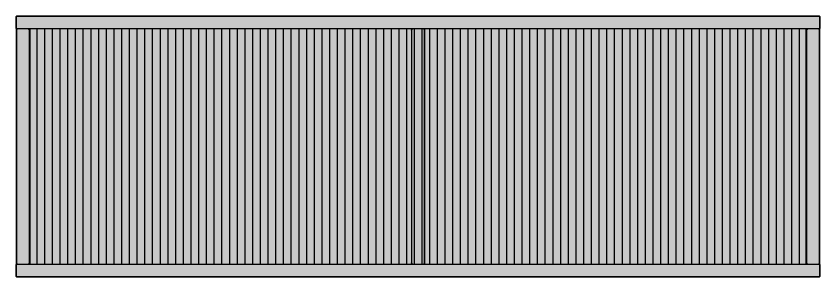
# Model space of a CAD drawing. Header units: millimetres. Extents: x 0 to 1963, y -393 to 638.
# Drawn here: x 105 to 1305, y 202 to 592 of the extents above; entities that cross this region are included whole.
import ezdxf

# ---------------------------------------------------------------- set-up
doc = ezdxf.new("R2010")
doc.units = ezdxf.units.MM
doc.layers.add('Blocks', color=7, linetype='Continuous')
doc.layers.add('Blocks$Fill', color=7, linetype='Continuous', true_color=0xffffff)
doc.layers.add('Blocks$Inner', color=7, linetype='Continuous', lineweight=25, true_color=0x007f00)
doc.layers.add('Blocks$Outline', color=7, linetype='Continuous', lineweight=35, true_color=0xff3f3f)

# ---------------------------------------------------------------- blocks, each defined once
blk = doc.blocks.new('Colour Wall Cabinet M w. glass door Fronnt')
at = {"layer": 'Blocks$Fill'}
blk.add_hatch(color=256, dxfattribs=at).paths.add_polyline_path([(75.4, 262.9), (74.9, 262.9), (74.8, 262.9), (74.8, 262.9), (74.7, 262.9), (74.7, 262.9), (74.6, 263), (74.6, 263), (74.5, 263), (74.5, 263), (74.4, 263), (74.4, 263), (74.3, 263), (74.3, 263.1), (74.2, 263.1), (74.2, 263.1), (74.1, 263.1), (74.1, 263.2), (74.1, 263.2), (74, 263.2), (74, 263.3), (73.9, 263.3), (73.9, 263.3), (73.9, 263.4), (73.8, 263.4), (73.8, 263.4), (73.8, 263.5), (73.7, 263.5), (73.7, 263.6), (73.7, 263.6), (73.6, 263.6), (73.6, 263.7), (73.6, 263.7), (73.6, 263.8), (73.6, 263.8), (73.5, 263.9), (73.5, 263.9), (73.5, 264), (73.5, 264), (73.5, 264.1), (73.5, 264.1), (73.4, 264.2), (73.4, 264.2), (73.4, 264.3), (73.4, 264.3), (73.4, 264.4), (73.4, 264.4), (73.4, 280.5), (73.4, 280.5), (73.4, 280.6), (73.4, 280.6), (73.4, 280.7), (73.5, 280.7), (73.5, 280.8), (73.5, 280.8), (73.5, 280.9), (73.5, 280.9), (73.5, 281), (73.6, 281), (73.6, 281.1), (73.6, 281.1), (73.6, 281.2), (73.6, 281.2), (73.7, 281.2), (73.7, 281.3), (73.7, 281.3), (73.8, 281.4), (73.8, 281.4), (73.8, 281.4), (73.9, 281.5), (73.9, 281.5), (73.9, 281.5), (74, 281.6), (74, 281.6), (74.1, 281.6), (74.1, 281.7), (74.1, 281.7), (74.2, 281.7), (74.2, 281.8), (74.3, 281.8), (74.3, 281.8), (74.4, 281.8), (74.4, 281.8), (74.5, 281.8), (74.5, 281.9), (74.6, 281.9), (74.6, 281.9), (74.7, 281.9), (74.7, 281.9), (74.8, 281.9), (74.8, 281.9), (74.9, 281.9), (74.9, 281.9), (1272, 281.9), (1272, 281.9), (1272.1, 281.9), (1272.1, 281.9), (1272.2, 281.9), (1272.2, 281.9), (1272.3, 281.9), (1272.3, 281.9), (1272.4, 281.8), (1272.4, 281.8), (1272.5, 281.8), (1272.5, 281.8), (1272.6, 281.8), (1272.6, 281.8), (1272.7, 281.7), (1272.7, 281.7), (1272.8, 281.7), (1272.8, 281.6), (1272.8, 281.6), (1272.9, 281.6), (1272.9, 281.5), (1273, 281.5), (1273, 281.5), (1273, 281.4), (1273.1, 281.4), (1273.1, 281.4), (1273.1, 281.3), (1273.2, 281.3), (1273.2, 281.2), (1273.2, 281.2), (1273.2, 281.2), (1273.3, 281.1), (1273.3, 281.1), (1273.3, 281), (1273.3, 281), (1273.3, 280.9), (1273.4, 280.9), (1273.4, 280.8), (1273.4, 280.8), (1273.4, 280.7), (1273.4, 280.7), (1273.4, 280.6), (1273.4, 280.6), (1273.4, 280.5), (1273.4, 280.5), (1273.4, 280.4), (1273.4, 264.4), (1273.4, 264.3), (1273.4, 264.3), (1273.4, 264.2), (1273.4, 264.2), (1273.4, 264.1), (1273.4, 264.1), (1273.4, 264), (1273.4, 264), (1273.3, 263.9), (1273.3, 263.9), (1273.3, 263.8), (1273.3, 263.8), (1273.3, 263.7), (1273.2, 263.7), (1273.2, 263.6), (1273.2, 263.6), (1273.2, 263.6), (1273.1, 263.5), (1273.1, 263.5), (1273.1, 263.4), (1273, 263.4), (1273, 263.4), (1273, 263.3), (1272.9, 263.3), (1272.9, 263.3), (1272.8, 263.2), (1272.8, 263.2), (1272.8, 263.2), (1272.7, 263.1), (1272.7, 263.1), (1272.6, 263.1), (1272.6, 263.1), (1272.5, 263), (1272.5, 263), (1272.4, 263), (1272.4, 263), (1272.3, 263), (1272.3, 263), (1272.2, 263), (1272.2, 262.9), (1272.1, 262.9), (1272.1, 262.9), (1272, 262.9), (1272, 262.9), (1271.5, 262.9), (1271.6, 262.9), (1271.6, 262.9), (1271.7, 262.9), (1271.7, 262.9), (1271.8, 262.9), (1271.8, 262.9), (1271.9, 262.8), (1271.9, 262.8), (1272, 262.8), (1272, 262.8), (1272.1, 262.8), (1272.1, 262.8), (1272.2, 262.7), (1272.2, 262.7), (1272.3, 262.7), (1272.3, 262.6), (1272.3, 262.6), (1272.4, 262.6), (1272.4, 262.5), (1272.5, 262.5), (1272.5, 262.5), (1272.5, 262.4), (1272.6, 262.4), (1272.6, 262.4), (1272.6, 262.3), (1272.7, 262.3), (1272.7, 262.2), (1272.7, 262.2), (1272.7, 262.2), (1272.8, 262.1), (1272.8, 262.1), (1272.8, 262), (1272.8, 262), (1272.8, 261.9), (1272.9, 261.9), (1272.9, 261.8), (1272.9, 261.8), (1272.9, 261.7), (1272.9, 261.7), (1272.9, 261.6), (1272.9, 261.6), (1272.9, 261.5), (1272.9, 261.5), (1272.9, 261.4), (1272.9, -87.6), (1272.9, -87.7), (1272.9, -87.7), (1272.9, -87.8), (1272.9, -87.8), (1272.9, -87.9), (1272.9, -87.9), (1272.9, -88), (1272.9, -88), (1272.8, -88.1), (1272.8, -88.1), (1272.8, -88.2), (1272.8, -88.2), (1272.8, -88.3), (1272.7, -88.3), (1272.7, -88.4), (1272.7, -88.4), (1272.7, -88.4), (1272.6, -88.5), (1272.6, -88.5), (1272.6, -88.6), (1272.5, -88.6), (1272.5, -88.6), (1272.5, -88.7), (1272.4, -88.7), (1272.4, -88.7), (1272.3, -88.8), (1272.3, -88.8), (1272.3, -88.8), (1272.2, -88.9), (1272.2, -88.9), (1272.1, -88.9), (1272.1, -88.9), (1272, -89), (1272, -89), (1271.9, -89), (1271.9, -89), (1271.8, -89), (1271.8, -89), (1271.7, -89), (1271.7, -89.1), (1271.6, -89.1), (1271.6, -89.1), (1271.5, -89.1), (1271.5, -89.1), (1272, -89.1), (1272, -89.1), (1272.1, -89.1), (1272.1, -89.1), (1272.2, -89.1), (1272.2, -89.1), (1272.3, -89.1), (1272.3, -89.1), (1272.4, -89.2), (1272.4, -89.2), (1272.5, -89.2), (1272.5, -89.2), (1272.6, -89.2), (1272.6, -89.2), (1272.7, -89.3), (1272.7, -89.3), (1272.8, -89.3), (1272.8, -89.4), (1272.8, -89.4), (1272.9, -89.4), (1272.9, -89.5), (1273, -89.5), (1273, -89.5), (1273, -89.6), (1273.1, -89.6), (1273.1, -89.6), (1273.1, -89.7), (1273.2, -89.7), (1273.2, -89.8), (1273.2, -89.8), (1273.2, -89.8), (1273.3, -89.9), (1273.3, -89.9), (1273.3, -90), (1273.3, -90), (1273.3, -90.1), (1273.4, -90.1), (1273.4, -90.2), (1273.4, -90.2), (1273.4, -90.3), (1273.4, -90.3), (1273.4, -90.4), (1273.4, -90.4), (1273.4, -90.5), (1273.4, -90.5), (1273.4, -90.6), (1273.4, -106.6), (1273.4, -106.7), (1273.4, -106.7), (1273.4, -106.8), (1273.4, -106.8), (1273.4, -106.9), (1273.4, -106.9), (1273.4, -107), (1273.4, -107), (1273.3, -107.1), (1273.3, -107.1), (1273.3, -107.2), (1273.3, -107.2), (1273.3, -107.3), (1273.2, -107.3), (1273.2, -107.4), (1273.2, -107.4), (1273.2, -107.4), (1273.1, -107.5), (1273.1, -107.5), (1273.1, -107.6), (1273, -107.6), (1273, -107.6), (1273, -107.7), (1272.9, -107.7), (1272.9, -107.7), (1272.8, -107.8), (1272.8, -107.8), (1272.8, -107.8), (1272.7, -107.9), (1272.7, -107.9), (1272.6, -107.9), (1272.6, -107.9), (1272.5, -108), (1272.5, -108), (1272.4, -108), (1272.4, -108), (1272.3, -108), (1272.3, -108), (1272.2, -108), (1272.2, -108.1), (1272.1, -108.1), (1272.1, -108.1), (1272, -108.1), (1272, -108.1), (1271.9, -108.1), (74.9, -108.1), (74.8, -108.1), (74.8, -108.1), (74.7, -108.1), (74.7, -108.1), (74.6, -108), (74.6, -108), (74.5, -108), (74.5, -108), (74.4, -108), (74.4, -108), (74.3, -108), (74.3, -107.9), (74.2, -107.9), (74.2, -107.9), (74.1, -107.9), (74.1, -107.8), (74.1, -107.8), (74, -107.8), (74, -107.7), (73.9, -107.7), (73.9, -107.7), (73.9, -107.6), (73.8, -107.6), (73.8, -107.6), (73.8, -107.5), (73.7, -107.5), (73.7, -107.4), (73.7, -107.4), (73.6, -107.4), (73.6, -107.3), (73.6, -107.3), (73.6, -107.2), (73.6, -107.2), (73.5, -107.1), (73.5, -107.1), (73.5, -107), (73.5, -107), (73.5, -106.9), (73.5, -106.9), (73.4, -106.8), (73.4, -106.8), (73.4, -106.7), (73.4, -106.7), (73.4, -106.6), (73.4, -90.5), (73.4, -90.5), (73.4, -90.4), (73.4, -90.4), (73.4, -90.3), (73.5, -90.3), (73.5, -90.2), (73.5, -90.2), (73.5, -90.1), (73.5, -90.1), (73.5, -90), (73.6, -90), (73.6, -89.9), (73.6, -89.9), (73.6, -89.8), (73.6, -89.8), (73.7, -89.8), (73.7, -89.7), (73.7, -89.7), (73.8, -89.6), (73.8, -89.6), (73.8, -89.6), (73.9, -89.5), (73.9, -89.5), (73.9, -89.5), (74, -89.4), (74, -89.4), (74.1, -89.4), (74.1, -89.3), (74.1, -89.3), (74.2, -89.3), (74.2, -89.2), (74.3, -89.2), (74.3, -89.2), (74.4, -89.2), (74.4, -89.2), (74.5, -89.2), (74.5, -89.1), (74.6, -89.1), (74.6, -89.1), (74.7, -89.1), (74.7, -89.1), (74.8, -89.1), (74.8, -89.1), (74.9, -89.1), (74.9, -89.1), (75.4, -89.1), (75.3, -89.1), (75.2, -89.1), (75.2, -89.1), (75.1, -89), (75.1, -89), (75, -89), (75, -89), (74.9, -89), (74.9, -89), (74.8, -89), (74.8, -88.9), (74.7, -88.9), (74.7, -88.9), (74.6, -88.9), (74.6, -88.8), (74.6, -88.8), (74.5, -88.8), (74.5, -88.7), (74.4, -88.7), (74.4, -88.7), (74.4, -88.6), (74.3, -88.6), (74.3, -88.6), (74.3, -88.5), (74.2, -88.5), (74.2, -88.4), (74.2, -88.4), (74.1, -88.4), (74.1, -88.3), (74.1, -88.3), (74.1, -88.2), (74.1, -88.2), (74, -88.1), (74, -88.1), (74, -88), (74, -88), (74, -87.9), (74, -87.9), (73.9, -87.8), (73.9, -87.8), (73.9, -87.7), (73.9, -87.7), (73.9, -87.6), (73.9, -87.6), (73.9, 261.5), (73.9, 261.5), (73.9, 261.6), (73.9, 261.6), (73.9, 261.7), (74, 261.7), (74, 261.8), (74, 261.8), (74, 261.9), (74, 261.9), (74, 262), (74.1, 262), (74.1, 262.1), (74.1, 262.1), (74.1, 262.2), (74.1, 262.2), (74.2, 262.2), (74.2, 262.3), (74.2, 262.3), (74.3, 262.4), (74.3, 262.4), (74.3, 262.4), (74.4, 262.5), (74.4, 262.5), (74.4, 262.5), (74.5, 262.6), (74.5, 262.6), (74.6, 262.6), (74.6, 262.7), (74.6, 262.7), (74.7, 262.7), (74.7, 262.8), (74.8, 262.8), (74.8, 262.8), (74.9, 262.8), (74.9, 262.8), (75, 262.8), (75, 262.9), (75.1, 262.9), (75.1, 262.9), (75.2, 262.9), (75.2, 262.9), (75.3, 262.9), (75.3, 262.9)], flags=0)
at = {"layer": 'Blocks$Inner'}
for p, q in [((104.3, 262.9), (104.3, -89.1)), ((115.8, 262.9), (115.8, -89.1)), ((127.3, 262.9), (127.3, -89.1)), ((138.8, 262.9), (138.8, -89.1)), ((150.3, 262.9), (150.3, -89.1)), ((161.8, 262.9), (161.8, -89.1)), ((173.3, 262.9), (173.3, -89.1)), ((184.8, 262.9), (184.8, -89.1)), ((196.3, 262.9), (196.3, -89.1)), ((207.8, 262.9), (207.8, -89.1)), ((219.3, 262.9), (219.3, -89.1)), ((230.8, 262.9), (230.8, -89.1)), ((242.3, 262.9), (242.3, -89.1)), ((253.8, 262.9), (253.8, -89.1)), ((265.3, 262.9), (265.3, -89.1)), ((276.8, 262.9), (276.8, -89.1)), ((288.3, 262.9), (288.3, -89.1)), ((299.8, 262.9), (299.8, -89.1)), ((311.3, 262.9), (311.3, -89.1)), ((322.8, 262.9), (322.8, -89.1)), ((334.3, 262.9), (334.3, -89.1)), ((345.8, 262.9), (345.8, -89.1)), ((357.3, 262.9), (357.3, -89.1)), ((368.8, 262.9), (368.8, -89.1)), ((380.3, 262.9), (380.3, -89.1)), ((391.8, 262.9), (391.8, -89.1)), ((403.3, 262.9), (403.3, -89.1)), ((414.8, 262.9), (414.8, -89.1)), ((426.3, 262.9), (426.3, -89.1)), ((437.8, 262.9), (437.8, -89.1)), ((449.3, 262.9), (449.3, -89.1)), ((460.8, 262.9), (460.8, -89.1)), ((472.3, 262.9), (472.3, -89.1)), ((483.8, 262.9), (483.8, -89.1)), ((495.3, 262.9), (495.3, -89.1)), ((506.8, 262.9), (506.8, -89.1)), ((518.3, 262.9), (518.3, -89.1)), ((529.8, 262.9), (529.8, -89.1)), ((541.3, 262.9), (541.3, -89.1)), ((552.8, 262.9), (552.8, -89.1)), ((564.3, 262.9), (564.3, -89.1)), ((575.8, 262.9), (575.8, -89.1)), ((587.3, 262.9), (587.3, -89.1)), ((598.8, 262.9), (598.8, -89.1)), ((610.3, 262.9), (610.3, -89.1)), ((621.8, 262.9), (621.8, -89.1)), ((633.3, 262.9), (633.3, -89.1)), ((644.8, 262.9), (644.8, -89.1)), ((656.3, 262.9), (656.3, -89.1)), ((667.5, 262.9), (667.5, -89.1)), ((667.8, 262.9), (667.8, -89.1)), ((679, 262.9), (679, -89.1)), ((679.3, 262.9), (679.3, -89.1)), ((690.5, 262.9), (690.5, -89.1)), ((702, 262.9), (702, -89.1)), ((713.5, 262.9), (713.5, -89.1)), ((725, 262.9), (725, -89.1)), ((736.5, 262.9), (736.5, -89.1)), ((748, 262.9), (748, -89.1)), ((759.5, 262.9), (759.5, -89.1)), ((771, 262.9), (771, -89.1)), ((782.5, 262.9), (782.5, -89.1)), ((794, 262.9), (794, -89.1)), ((805.5, 262.9), (805.5, -89.1)), ((817, 262.9), (817, -89.1)), ((828.5, 262.9), (828.5, -89.1)), ((840, 262.9), (840, -89.1)), ((851.5, 262.9), (851.5, -89.1)), ((863, 262.9), (863, -89.1)), ((874.5, 262.9), (874.5, -89.1)), ((886, 262.9), (886, -89.1)), ((897.5, 262.9), (897.5, -89.1)), ((909, 262.9), (909, -89.1)), ((920.5, 262.9), (920.5, -89.1)), ((932, 262.9), (932, -89.1)), ((943.5, 262.9), (943.5, -89.1)), ((955, 262.9), (955, -89.1)), ((966.5, 262.9), (966.5, -89.1)), ((978, 262.9), (978, -89.1)), ((989.5, 262.9), (989.5, -89.1)), ((1001, 262.9), (1001, -89.1)), ((1012.5, 262.9), (1012.5, -89.1)), ((1024, 262.9), (1024, -89.1)), ((1035.5, 262.9), (1035.5, -89.1)), ((1047, 262.9), (1047, -89.1)), ((1058.5, 262.9), (1058.5, -89.1)), ((1070, 262.9), (1070, -89.1)), ((1081.5, 262.9), (1081.5, -89.1)), ((1093, 262.9), (1093, -89.1)), ((1104.5, 262.9), (1104.5, -89.1)), ((1116, 262.9), (1116, -89.1)), ((1127.5, 262.9), (1127.5, -89.1)), ((1139, 262.9), (1139, -89.1)), ((1150.5, 262.9), (1150.5, -89.1)), ((1162, 262.9), (1162, -89.1)), ((1173.5, 262.9), (1173.5, -89.1)), ((1185, 262.9), (1185, -89.1)), ((1196.5, 262.9), (1196.5, -89.1)), ((1208, 262.9), (1208, -89.1)), ((1219.5, 262.9), (1219.5, -89.1)), ((1231, 262.9), (1231, -89.1)), ((1242.5, 262.9), (1242.5, -89.1))]:
    blk.add_line(p, q, dxfattribs=at)
for points in [[(1272, 262.9), (1271.9, 262.9), (74.9, 262.9), (74.9, 262.9), (74.8, 262.9), (74.8, 262.9), (74.7, 262.9), (74.7, 262.9), (74.6, 263), (74.6, 263), (74.5, 263), (74.5, 263), (74.4, 263), (74.4, 263), (74.3, 263), (74.3, 263.1), (74.2, 263.1), (74.2, 263.1), (74.1, 263.1), (74.1, 263.2), (74.1, 263.2), (74, 263.2), (74, 263.3), (73.9, 263.3), (73.9, 263.3), (73.9, 263.4), (73.8, 263.4), (73.8, 263.4), (73.8, 263.5), (73.7, 263.5), (73.7, 263.6), (73.7, 263.6), (73.6, 263.6), (73.6, 263.7), (73.6, 263.7), (73.6, 263.8), (73.6, 263.8), (73.5, 263.9), (73.5, 263.9), (73.5, 264), (73.5, 264), (73.5, 264.1), (73.5, 264.1), (73.4, 264.2), (73.4, 264.2), (73.4, 264.3), (73.4, 264.3), (73.4, 264.4), (73.4, 264.4), (73.4, 280.4), (73.4, 280.5), (73.4, 280.5), (73.4, 280.6), (73.4, 280.6), (73.4, 280.7), (73.5, 280.7), (73.5, 280.8), (73.5, 280.8), (73.5, 280.9), (73.5, 280.9), (73.5, 281), (73.6, 281), (73.6, 281.1), (73.6, 281.1), (73.6, 281.2), (73.6, 281.2), (73.7, 281.2), (73.7, 281.3), (73.7, 281.3), (73.8, 281.4), (73.8, 281.4), (73.8, 281.4), (73.9, 281.5), (73.9, 281.5), (73.9, 281.5), (74, 281.6), (74, 281.6), (74.1, 281.6), (74.1, 281.7), (74.1, 281.7), (74.2, 281.7), (74.2, 281.8), (74.3, 281.8), (74.3, 281.8), (74.4, 281.8), (74.4, 281.8), (74.5, 281.8), (74.5, 281.9), (74.6, 281.9), (74.6, 281.9), (74.7, 281.9), (74.7, 281.9), (74.8, 281.9), (74.8, 281.9), (74.9, 281.9), (74.9, 281.9), (1271.9, 281.9), (1272, 281.9), (1272, 281.9), (1272.1, 281.9), (1272.1, 281.9), (1272.2, 281.9), (1272.2, 281.9), (1272.3, 281.9), (1272.3, 281.9), (1272.4, 281.8), (1272.4, 281.8), (1272.5, 281.8), (1272.5, 281.8), (1272.6, 281.8), (1272.6, 281.8), (1272.7, 281.7), (1272.7, 281.7), (1272.8, 281.7), (1272.8, 281.6), (1272.8, 281.6), (1272.9, 281.6), (1272.9, 281.5), (1273, 281.5), (1273, 281.5), (1273, 281.4), (1273.1, 281.4), (1273.1, 281.4), (1273.1, 281.3), (1273.2, 281.3), (1273.2, 281.2), (1273.2, 281.2), (1273.2, 281.2), (1273.3, 281.1), (1273.3, 281.1), (1273.3, 281), (1273.3, 281), (1273.3, 280.9), (1273.4, 280.9), (1273.4, 280.8), (1273.4, 280.8), (1273.4, 280.7), (1273.4, 280.7), (1273.4, 280.6), (1273.4, 280.6), (1273.4, 280.5), (1273.4, 280.5), (1273.4, 280.4), (1273.4, 264.4), (1273.4, 264.4), (1273.4, 264.3), (1273.4, 264.3), (1273.4, 264.2), (1273.4, 264.2), (1273.4, 264.1), (1273.4, 264.1), (1273.4, 264), (1273.4, 264), (1273.3, 263.9), (1273.3, 263.9), (1273.3, 263.8), (1273.3, 263.8), (1273.3, 263.7), (1273.2, 263.7), (1273.2, 263.6), (1273.2, 263.6), (1273.2, 263.6), (1273.1, 263.5), (1273.1, 263.5), (1273.1, 263.4), (1273, 263.4), (1273, 263.4), (1273, 263.3), (1272.9, 263.3), (1272.9, 263.3), (1272.8, 263.2), (1272.8, 263.2), (1272.8, 263.2), (1272.7, 263.1), (1272.7, 263.1), (1272.6, 263.1), (1272.6, 263.1), (1272.5, 263), (1272.5, 263), (1272.4, 263), (1272.4, 263), (1272.3, 263), (1272.3, 263), (1272.2, 263), (1272.2, 262.9), (1272.1, 262.9), (1272.1, 262.9), (1272, 262.9)], [(92.9, 261.4), (92.9, 262.9)], [(94, 262.9), (94, -87.1), (94, -87.3), (94, -87.5), (94, -87.7), (94, -87.9), (94, -88.1), (94.1, -88.3), (94.1, -88.5), (94.2, -88.7), (94.2, -88.9), (94.3, -89.1), (94.2, -88.9), (94.2, -88.7), (94.1, -88.5), (94.1, -88.3), (94, -88.1), (94, -87.9), (94, -87.7), (94, -87.5), (94, -87.3), (94, -87.1)], [(663.9, 262.9), (663.9, -89.1), (682.9, -89.1), (682.9, 262.9)], [(1252.9, 262.9), (1252.9, -87.1), (1252.9, -87.3), (1252.9, -87.5), (1252.9, -87.7), (1252.9, -87.9), (1252.8, -88.1), (1252.8, -88.3), (1252.7, -88.5), (1252.7, -88.7), (1252.6, -88.9), (1252.6, -89.1), (1252.6, -88.9), (1252.7, -88.7), (1252.7, -88.5), (1252.8, -88.3), (1252.8, -88.1), (1252.9, -87.9), (1252.9, -87.7), (1252.9, -87.5), (1252.9, -87.3), (1252.9, -87.1)], [(73.4, -106.6), (73.4, -106.6), (73.4, -90.6), (73.4, -90.5), (73.4, -90.5), (73.4, -90.4), (73.4, -90.4), (73.4, -90.3), (73.5, -90.3), (73.5, -90.2), (73.5, -90.2), (73.5, -90.1), (73.5, -90.1), (73.5, -90), (73.6, -90), (73.6, -89.9), (73.6, -89.9), (73.6, -89.8), (73.6, -89.8), (73.7, -89.8), (73.7, -89.7), (73.7, -89.7), (73.8, -89.6), (73.8, -89.6), (73.8, -89.6), (73.9, -89.5), (73.9, -89.5), (73.9, -89.5), (74, -89.4), (74, -89.4), (74.1, -89.4), (74.1, -89.3), (74.1, -89.3), (74.2, -89.3), (74.2, -89.2), (74.3, -89.2), (74.3, -89.2), (74.4, -89.2), (74.4, -89.2), (74.5, -89.2), (74.5, -89.1), (74.6, -89.1), (74.6, -89.1), (74.7, -89.1), (74.7, -89.1), (74.8, -89.1), (74.8, -89.1), (74.9, -89.1), (74.9, -89.1), (1271.9, -89.1), (1272, -89.1), (1272, -89.1), (1272.1, -89.1), (1272.1, -89.1), (1272.2, -89.1), (1272.2, -89.1), (1272.3, -89.1), (1272.3, -89.1), (1272.4, -89.2), (1272.4, -89.2), (1272.5, -89.2), (1272.5, -89.2), (1272.6, -89.2), (1272.6, -89.2), (1272.7, -89.3), (1272.7, -89.3), (1272.8, -89.3), (1272.8, -89.4), (1272.8, -89.4), (1272.9, -89.4), (1272.9, -89.5), (1273, -89.5), (1273, -89.5), (1273, -89.6), (1273.1, -89.6), (1273.1, -89.6), (1273.1, -89.7), (1273.2, -89.7), (1273.2, -89.8), (1273.2, -89.8), (1273.2, -89.8), (1273.3, -89.9), (1273.3, -89.9), (1273.3, -90), (1273.3, -90), (1273.3, -90.1), (1273.4, -90.1), (1273.4, -90.2), (1273.4, -90.2), (1273.4, -90.3), (1273.4, -90.3), (1273.4, -90.4), (1273.4, -90.4), (1273.4, -90.5), (1273.4, -90.5), (1273.4, -90.6), (1273.4, -106.6), (1273.4, -106.6), (1273.4, -106.7), (1273.4, -106.7), (1273.4, -106.8), (1273.4, -106.8), (1273.4, -106.9), (1273.4, -106.9), (1273.4, -107), (1273.4, -107), (1273.3, -107.1), (1273.3, -107.1), (1273.3, -107.2), (1273.3, -107.2), (1273.3, -107.3), (1273.2, -107.3), (1273.2, -107.4), (1273.2, -107.4), (1273.2, -107.4), (1273.1, -107.5), (1273.1, -107.5), (1273.1, -107.6), (1273, -107.6), (1273, -107.6), (1273, -107.7), (1272.9, -107.7), (1272.9, -107.7), (1272.8, -107.8), (1272.8, -107.8), (1272.8, -107.8), (1272.7, -107.9), (1272.7, -107.9), (1272.6, -107.9), (1272.6, -107.9), (1272.5, -108), (1272.5, -108), (1272.4, -108), (1272.4, -108), (1272.3, -108), (1272.3, -108), (1272.2, -108), (1272.2, -108.1), (1272.1, -108.1), (1272.1, -108.1), (1272, -108.1), (1272, -108.1), (1271.9, -108.1), (74.9, -108.1), (74.9, -108.1), (74.8, -108.1), (74.8, -108.1), (74.7, -108.1), (74.7, -108.1), (74.6, -108), (74.6, -108), (74.5, -108), (74.5, -108), (74.4, -108), (74.4, -108), (74.3, -108), (74.3, -107.9), (74.2, -107.9), (74.2, -107.9), (74.1, -107.9), (74.1, -107.8), (74.1, -107.8), (74, -107.8), (74, -107.7), (73.9, -107.7), (73.9, -107.7), (73.9, -107.6), (73.8, -107.6), (73.8, -107.6), (73.8, -107.5), (73.7, -107.5), (73.7, -107.4), (73.7, -107.4), (73.6, -107.4), (73.6, -107.3), (73.6, -107.3), (73.6, -107.2), (73.6, -107.2), (73.5, -107.1), (73.5, -107.1), (73.5, -107), (73.5, -107), (73.5, -106.9), (73.5, -106.9), (73.4, -106.8), (73.4, -106.8), (73.4, -106.7), (73.4, -106.7)]]:
    blk.add_lwpolyline(points, close=True, dxfattribs=at)
for points in [[(75.4, -89.1), (75.4, -89.1), (75.3, -89.1), (75.3, -89.1), (75.2, -89.1), (75.2, -89.1), (75.1, -89), (75.1, -89), (75, -89), (75, -89), (74.9, -89), (74.9, -89), (74.8, -89), (74.8, -88.9), (74.7, -88.9), (74.7, -88.9), (74.6, -88.9), (74.6, -88.8), (74.6, -88.8), (74.5, -88.8), (74.5, -88.7), (74.4, -88.7), (74.4, -88.7), (74.4, -88.6), (74.3, -88.6), (74.3, -88.6), (74.3, -88.5), (74.2, -88.5), (74.2, -88.4), (74.2, -88.4), (74.1, -88.4), (74.1, -88.3), (74.1, -88.3), (74.1, -88.2), (74.1, -88.2), (74, -88.1), (74, -88.1), (74, -88), (74, -88), (74, -87.9), (74, -87.9), (73.9, -87.8), (73.9, -87.8), (73.9, -87.7), (73.9, -87.7), (73.9, -87.6), (73.9, -87.6), (73.9, 261.4), (73.9, 261.5), (73.9, 261.5), (73.9, 261.6), (73.9, 261.6), (73.9, 261.7), (74, 261.7), (74, 261.8), (74, 261.8), (74, 261.9), (74, 261.9), (74, 262), (74.1, 262), (74.1, 262.1), (74.1, 262.1), (74.1, 262.2), (74.1, 262.2), (74.2, 262.2), (74.2, 262.3), (74.2, 262.3), (74.3, 262.4), (74.3, 262.4), (74.3, 262.4), (74.4, 262.5), (74.4, 262.5), (74.4, 262.5), (74.5, 262.6), (74.5, 262.6), (74.6, 262.6), (74.6, 262.7), (74.6, 262.7), (74.7, 262.7), (74.7, 262.8), (74.8, 262.8), (74.8, 262.8), (74.9, 262.8), (74.9, 262.8), (75, 262.8), (75, 262.9), (75.1, 262.9), (75.1, 262.9), (75.2, 262.9), (75.2, 262.9), (75.3, 262.9), (75.3, 262.9), (75.4, 262.9), (75.4, 262.9)], [(91.4, 262.9), (91.5, 262.9), (91.5, 262.9), (91.6, 262.9), (91.6, 262.9), (91.7, 262.9), (91.7, 262.9), (91.8, 262.9), (91.8, 262.9), (91.9, 262.8), (91.9, 262.8), (92, 262.8), (92, 262.8), (92.1, 262.8), (92.1, 262.8), (92.2, 262.7), (92.2, 262.7), (92.3, 262.7), (92.3, 262.6), (92.3, 262.6), (92.4, 262.6), (92.4, 262.5), (92.5, 262.5), (92.5, 262.5), (92.5, 262.4), (92.6, 262.4), (92.6, 262.4), (92.6, 262.3), (92.7, 262.3), (92.7, 262.2), (92.7, 262.2), (92.7, 262.2), (92.8, 262.1), (92.8, 262.1), (92.8, 262), (92.8, 262), (92.8, 261.9), (92.9, 261.9), (92.9, 261.8), (92.9, 261.8), (92.9, 261.7), (92.9, 261.7), (92.9, 261.6), (92.9, 261.6), (92.9, 261.5), (92.9, 261.5), (92.9, 261.4), (92.9, -87.6), (92.9, -89.1)], [(663.9, 260.9), (663.9, 261.1), (663.9, 261.3), (664, 261.4), (664, 261.6), (664, 261.8), (664, 261.9), (664.1, 262.1), (664.1, 262.3), (664.2, 262.4), (664.2, 262.6), (664.3, 262.8), (664.3, 262.9), (664.3, 262.8), (664.2, 262.6), (664.2, 262.4), (664.1, 262.3), (664.1, 262.1), (664, 261.9), (664, 261.8), (664, 261.6), (664, 261.4), (663.9, 261.3), (663.9, 261.1), (663.9, 260.9), (663.9, -87.1), (663.9, -87.3), (663.9, -87.4), (664, -87.6), (664, -87.8), (664, -87.9), (664, -88.1), (664.1, -88.3), (664.1, -88.4), (664.2, -88.6), (664.2, -88.8), (664.3, -88.9), (664.3, -89.1), (664.3, -88.9), (664.2, -88.8), (664.2, -88.6), (664.1, -88.4), (664.1, -88.3), (664, -88.1), (664, -87.9), (664, -87.8), (664, -87.6), (663.9, -87.4), (663.9, -87.3), (663.9, -87.1)], [(682.9, 260.9), (682.9, 261.1), (682.9, 261.3), (682.9, 261.4), (682.9, 261.6), (682.9, 261.8), (682.8, 261.9), (682.8, 262.1), (682.7, 262.3), (682.7, 262.4), (682.6, 262.6), (682.6, 262.8), (682.5, 262.9), (682.6, 262.8), (682.6, 262.6), (682.7, 262.4), (682.7, 262.3), (682.8, 262.1), (682.8, 261.9), (682.9, 261.8), (682.9, 261.6), (682.9, 261.4), (682.9, 261.3), (682.9, 261.1), (682.9, 260.9), (682.9, -87.1), (682.9, -87.3), (682.9, -87.4), (682.9, -87.6), (682.9, -87.8), (682.9, -87.9), (682.8, -88.1), (682.8, -88.3), (682.7, -88.4), (682.7, -88.6), (682.6, -88.8), (682.6, -88.9), (682.5, -89.1), (682.6, -88.9), (682.6, -88.8), (682.7, -88.6), (682.7, -88.4), (682.8, -88.3), (682.8, -88.1), (682.9, -87.9), (682.9, -87.8), (682.9, -87.6), (682.9, -87.4), (682.9, -87.3), (682.9, -87.1)], [(1253.9, -89.1), (1253.9, -87.6), (1253.9, 261.4), (1253.9, 262.9), (1253.9, 261.4), (1253.9, 261.5), (1253.9, 261.5), (1253.9, 261.6), (1253.9, 261.6), (1253.9, 261.7), (1254, 261.7), (1254, 261.8), (1254, 261.8), (1254, 261.9), (1254, 261.9), (1254, 262), (1254.1, 262), (1254.1, 262.1), (1254.1, 262.1), (1254.1, 262.2), (1254.1, 262.2), (1254.2, 262.2), (1254.2, 262.3), (1254.2, 262.3), (1254.3, 262.4), (1254.3, 262.4), (1254.3, 262.4), (1254.4, 262.5), (1254.4, 262.5), (1254.4, 262.5), (1254.5, 262.6), (1254.5, 262.6), (1254.6, 262.6), (1254.6, 262.7), (1254.6, 262.7), (1254.7, 262.7), (1254.7, 262.8), (1254.8, 262.8), (1254.8, 262.8), (1254.9, 262.8), (1254.9, 262.8), (1255, 262.8), (1255, 262.9), (1255.1, 262.9), (1255.1, 262.9), (1255.2, 262.9), (1255.2, 262.9), (1255.3, 262.9), (1255.3, 262.9), (1255.4, 262.9), (1255.4, 262.9)], [(1271.4, 262.9), (1271.5, 262.9), (1271.5, 262.9), (1271.6, 262.9), (1271.6, 262.9), (1271.7, 262.9), (1271.7, 262.9), (1271.8, 262.9), (1271.8, 262.9), (1271.9, 262.8), (1271.9, 262.8), (1272, 262.8), (1272, 262.8), (1272.1, 262.8), (1272.1, 262.8), (1272.2, 262.7), (1272.2, 262.7), (1272.3, 262.7), (1272.3, 262.6), (1272.3, 262.6), (1272.4, 262.6), (1272.4, 262.5), (1272.5, 262.5), (1272.5, 262.5), (1272.5, 262.4), (1272.6, 262.4), (1272.6, 262.4), (1272.6, 262.3), (1272.7, 262.3), (1272.7, 262.2), (1272.7, 262.2), (1272.7, 262.2), (1272.8, 262.1), (1272.8, 262.1), (1272.8, 262), (1272.8, 262), (1272.8, 261.9), (1272.9, 261.9), (1272.9, 261.8), (1272.9, 261.8), (1272.9, 261.7), (1272.9, 261.7), (1272.9, 261.6), (1272.9, 261.6), (1272.9, 261.5), (1272.9, 261.5), (1272.9, 261.4), (1272.9, -87.6), (1272.9, -87.6), (1272.9, -87.7), (1272.9, -87.7), (1272.9, -87.8), (1272.9, -87.8), (1272.9, -87.9), (1272.9, -87.9), (1272.9, -88), (1272.9, -88), (1272.8, -88.1), (1272.8, -88.1), (1272.8, -88.2), (1272.8, -88.2), (1272.8, -88.3), (1272.7, -88.3), (1272.7, -88.4), (1272.7, -88.4), (1272.7, -88.4), (1272.6, -88.5), (1272.6, -88.5), (1272.6, -88.6), (1272.5, -88.6), (1272.5, -88.6), (1272.5, -88.7), (1272.4, -88.7), (1272.4, -88.7), (1272.3, -88.8), (1272.3, -88.8), (1272.3, -88.8), (1272.2, -88.9), (1272.2, -88.9), (1272.1, -88.9), (1272.1, -88.9), (1272, -89), (1272, -89), (1271.9, -89), (1271.9, -89), (1271.8, -89), (1271.8, -89), (1271.7, -89), (1271.7, -89.1), (1271.6, -89.1), (1271.6, -89.1), (1271.5, -89.1), (1271.5, -89.1), (1271.4, -89.1)], [(92.9, -87.6), (92.9, -87.6), (92.9, -87.7), (92.9, -87.7), (92.9, -87.8), (92.9, -87.8), (92.9, -87.9), (92.9, -87.9), (92.9, -88), (92.9, -88), (92.8, -88.1), (92.8, -88.1), (92.8, -88.2), (92.8, -88.2), (92.8, -88.3), (92.7, -88.3), (92.7, -88.4), (92.7, -88.4), (92.7, -88.4), (92.6, -88.5), (92.6, -88.5), (92.6, -88.6), (92.5, -88.6), (92.5, -88.6), (92.5, -88.7), (92.4, -88.7), (92.4, -88.7), (92.3, -88.8), (92.3, -88.8), (92.3, -88.8), (92.2, -88.9), (92.2, -88.9), (92.1, -88.9), (92.1, -88.9), (92, -89), (92, -89), (91.9, -89), (91.9, -89), (91.8, -89), (91.8, -89), (91.7, -89), (91.7, -89.1), (91.6, -89.1), (91.6, -89.1), (91.5, -89.1), (91.5, -89.1), (91.4, -89.1)], [(1255.4, -89.1), (1255.4, -89.1), (1255.3, -89.1), (1255.3, -89.1), (1255.2, -89.1), (1255.2, -89.1), (1255.1, -89), (1255.1, -89), (1255, -89), (1255, -89), (1254.9, -89), (1254.9, -89), (1254.8, -89), (1254.8, -88.9), (1254.7, -88.9), (1254.7, -88.9), (1254.6, -88.9), (1254.6, -88.8), (1254.6, -88.8), (1254.5, -88.8), (1254.5, -88.7), (1254.4, -88.7), (1254.4, -88.7), (1254.4, -88.6), (1254.3, -88.6), (1254.3, -88.6), (1254.3, -88.5), (1254.2, -88.5), (1254.2, -88.4), (1254.2, -88.4), (1254.1, -88.4), (1254.1, -88.3), (1254.1, -88.3), (1254.1, -88.2), (1254.1, -88.2), (1254, -88.1), (1254, -88.1), (1254, -88), (1254, -88), (1254, -87.9), (1254, -87.9), (1253.9, -87.8), (1253.9, -87.8), (1253.9, -87.7), (1253.9, -87.7), (1253.9, -87.6), (1253.9, -87.6)]]:
    blk.add_lwpolyline(points, dxfattribs=at)
at = {"layer": 'Blocks$Outline'}
for points in [[(75.4, 262.9), (74.9, 262.9), (74.9, 262.9), (74.8, 262.9), (74.8, 262.9), (74.7, 262.9), (74.7, 262.9), (74.6, 263), (74.6, 263), (74.5, 263), (74.5, 263), (74.4, 263), (74.4, 263), (74.3, 263), (74.3, 263.1), (74.2, 263.1), (74.2, 263.1), (74.1, 263.1), (74.1, 263.2), (74.1, 263.2), (74, 263.2), (74, 263.3), (73.9, 263.3), (73.9, 263.3), (73.9, 263.4), (73.8, 263.4), (73.8, 263.4), (73.8, 263.5), (73.7, 263.5), (73.7, 263.6), (73.7, 263.6), (73.6, 263.6), (73.6, 263.7), (73.6, 263.7), (73.6, 263.8), (73.6, 263.8), (73.5, 263.9), (73.5, 263.9), (73.5, 264), (73.5, 264), (73.5, 264.1), (73.5, 264.1), (73.4, 264.2), (73.4, 264.2), (73.4, 264.3), (73.4, 264.3), (73.4, 264.4), (73.4, 264.4), (73.4, 280.4), (73.4, 280.5), (73.4, 280.5), (73.4, 280.6), (73.4, 280.6), (73.4, 280.7), (73.5, 280.7), (73.5, 280.8), (73.5, 280.8), (73.5, 280.9), (73.5, 280.9), (73.5, 281), (73.6, 281), (73.6, 281.1), (73.6, 281.1), (73.6, 281.2), (73.6, 281.2), (73.7, 281.2), (73.7, 281.3), (73.7, 281.3), (73.8, 281.4), (73.8, 281.4), (73.8, 281.4), (73.9, 281.5), (73.9, 281.5), (73.9, 281.5), (74, 281.6), (74, 281.6), (74.1, 281.6), (74.1, 281.7), (74.1, 281.7), (74.2, 281.7), (74.2, 281.8), (74.3, 281.8), (74.3, 281.8), (74.4, 281.8), (74.4, 281.8), (74.5, 281.8), (74.5, 281.9), (74.6, 281.9), (74.6, 281.9), (74.7, 281.9), (74.7, 281.9), (74.8, 281.9), (74.8, 281.9), (74.9, 281.9), (74.9, 281.9), (1271.9, 281.9), (1272, 281.9), (1272, 281.9), (1272.1, 281.9), (1272.1, 281.9), (1272.2, 281.9), (1272.2, 281.9), (1272.3, 281.9), (1272.3, 281.9), (1272.4, 281.8), (1272.4, 281.8), (1272.5, 281.8), (1272.5, 281.8), (1272.6, 281.8), (1272.6, 281.8), (1272.7, 281.7), (1272.7, 281.7), (1272.8, 281.7), (1272.8, 281.6), (1272.8, 281.6), (1272.9, 281.6), (1272.9, 281.5), (1273, 281.5), (1273, 281.5), (1273, 281.4), (1273.1, 281.4), (1273.1, 281.4), (1273.1, 281.3), (1273.2, 281.3), (1273.2, 281.2), (1273.2, 281.2), (1273.2, 281.2), (1273.3, 281.1), (1273.3, 281.1), (1273.3, 281), (1273.3, 281), (1273.3, 280.9), (1273.4, 280.9), (1273.4, 280.8), (1273.4, 280.8), (1273.4, 280.7), (1273.4, 280.7), (1273.4, 280.6), (1273.4, 280.6), (1273.4, 280.5), (1273.4, 280.5), (1273.4, 280.4), (1273.4, 264.4), (1273.4, 264.4), (1273.4, 264.3), (1273.4, 264.3), (1273.4, 264.2), (1273.4, 264.2), (1273.4, 264.1), (1273.4, 264.1), (1273.4, 264), (1273.4, 264), (1273.3, 263.9), (1273.3, 263.9), (1273.3, 263.8), (1273.3, 263.8), (1273.3, 263.7), (1273.2, 263.7), (1273.2, 263.6), (1273.2, 263.6), (1273.2, 263.6), (1273.1, 263.5), (1273.1, 263.5), (1273.1, 263.4), (1273, 263.4), (1273, 263.4), (1273, 263.3), (1272.9, 263.3), (1272.9, 263.3), (1272.8, 263.2), (1272.8, 263.2), (1272.8, 263.2), (1272.7, 263.1), (1272.7, 263.1), (1272.6, 263.1), (1272.6, 263.1), (1272.5, 263), (1272.5, 263), (1272.4, 263), (1272.4, 263), (1272.3, 263), (1272.3, 263), (1272.2, 263), (1272.2, 262.9), (1272.1, 262.9), (1272.1, 262.9), (1272, 262.9), (1272, 262.9)], [(75.4, -89.1), (75.3, -89.1), (75.3, -89.1), (75.2, -89.1), (75.2, -89.1), (75.1, -89), (75.1, -89), (75, -89), (75, -89), (74.9, -89), (74.9, -89), (74.8, -89), (74.8, -88.9), (74.7, -88.9), (74.7, -88.9), (74.6, -88.9), (74.6, -88.8), (74.6, -88.8), (74.5, -88.8), (74.5, -88.7), (74.4, -88.7), (74.4, -88.7), (74.4, -88.6), (74.3, -88.6), (74.3, -88.6), (74.3, -88.5), (74.2, -88.5), (74.2, -88.4), (74.2, -88.4), (74.1, -88.4), (74.1, -88.3), (74.1, -88.3), (74.1, -88.2), (74.1, -88.2), (74, -88.1), (74, -88.1), (74, -88), (74, -88), (74, -87.9), (74, -87.9), (73.9, -87.8), (73.9, -87.8), (73.9, -87.7), (73.9, -87.7), (73.9, -87.6), (73.9, -87.6), (73.9, 261.4), (73.9, 261.5), (73.9, 261.5), (73.9, 261.6), (73.9, 261.6), (73.9, 261.7), (74, 261.7), (74, 261.8), (74, 261.8), (74, 261.9), (74, 261.9), (74, 262), (74.1, 262), (74.1, 262.1), (74.1, 262.1), (74.1, 262.2), (74.1, 262.2), (74.2, 262.2), (74.2, 262.3), (74.2, 262.3), (74.3, 262.4), (74.3, 262.4), (74.3, 262.4), (74.4, 262.5), (74.4, 262.5), (74.4, 262.5), (74.5, 262.6), (74.5, 262.6), (74.6, 262.6), (74.6, 262.7), (74.6, 262.7), (74.7, 262.7), (74.7, 262.8), (74.8, 262.8), (74.8, 262.8), (74.9, 262.8), (74.9, 262.8), (75, 262.8), (75, 262.9), (75.1, 262.9), (75.1, 262.9), (75.2, 262.9), (75.2, 262.9), (75.3, 262.9), (75.3, 262.9), (75.4, 262.9)], [(1272, 262.9), (1271.9, 262.9), (1271.5, 262.9)], [(1271.5, 262.9), (1271.5, 262.9), (1271.6, 262.9), (1271.6, 262.9), (1271.7, 262.9), (1271.7, 262.9), (1271.8, 262.9), (1271.8, 262.9), (1271.9, 262.8), (1271.9, 262.8), (1272, 262.8), (1272, 262.8), (1272.1, 262.8), (1272.1, 262.8), (1272.2, 262.7), (1272.2, 262.7), (1272.3, 262.7), (1272.3, 262.6), (1272.3, 262.6), (1272.4, 262.6), (1272.4, 262.5), (1272.5, 262.5), (1272.5, 262.5), (1272.5, 262.4), (1272.6, 262.4), (1272.6, 262.4), (1272.6, 262.3), (1272.7, 262.3), (1272.7, 262.2), (1272.7, 262.2), (1272.7, 262.2), (1272.8, 262.1), (1272.8, 262.1), (1272.8, 262), (1272.8, 262), (1272.8, 261.9), (1272.9, 261.9), (1272.9, 261.8), (1272.9, 261.8), (1272.9, 261.7), (1272.9, 261.7), (1272.9, 261.6), (1272.9, 261.6), (1272.9, 261.5), (1272.9, 261.5), (1272.9, 261.4), (1272.9, -87.6), (1272.9, -87.6), (1272.9, -87.7), (1272.9, -87.7), (1272.9, -87.8), (1272.9, -87.8), (1272.9, -87.9), (1272.9, -87.9), (1272.9, -88), (1272.9, -88), (1272.8, -88.1), (1272.8, -88.1), (1272.8, -88.2), (1272.8, -88.2), (1272.8, -88.3), (1272.7, -88.3), (1272.7, -88.4), (1272.7, -88.4), (1272.7, -88.4), (1272.6, -88.5), (1272.6, -88.5), (1272.6, -88.6), (1272.5, -88.6), (1272.5, -88.6), (1272.5, -88.7), (1272.4, -88.7), (1272.4, -88.7), (1272.3, -88.8), (1272.3, -88.8), (1272.3, -88.8), (1272.2, -88.9), (1272.2, -88.9), (1272.1, -88.9), (1272.1, -88.9), (1272, -89), (1272, -89), (1271.9, -89), (1271.9, -89), (1271.8, -89), (1271.8, -89), (1271.7, -89), (1271.7, -89.1), (1271.6, -89.1), (1271.6, -89.1), (1271.5, -89.1), (1271.5, -89.1)], [(1271.5, -89.1), (1271.9, -89.1), (1272, -89.1), (1272, -89.1), (1272.1, -89.1), (1272.1, -89.1), (1272.2, -89.1), (1272.2, -89.1), (1272.3, -89.1), (1272.3, -89.1), (1272.4, -89.2), (1272.4, -89.2), (1272.5, -89.2), (1272.5, -89.2), (1272.6, -89.2), (1272.6, -89.2), (1272.7, -89.3), (1272.7, -89.3), (1272.8, -89.3), (1272.8, -89.4), (1272.8, -89.4), (1272.9, -89.4), (1272.9, -89.5), (1273, -89.5), (1273, -89.5), (1273, -89.6), (1273.1, -89.6), (1273.1, -89.6), (1273.1, -89.7), (1273.2, -89.7), (1273.2, -89.8), (1273.2, -89.8), (1273.2, -89.8), (1273.3, -89.9), (1273.3, -89.9), (1273.3, -90), (1273.3, -90), (1273.3, -90.1), (1273.4, -90.1), (1273.4, -90.2), (1273.4, -90.2), (1273.4, -90.3), (1273.4, -90.3), (1273.4, -90.4), (1273.4, -90.4), (1273.4, -90.5), (1273.4, -90.5), (1273.4, -90.6), (1273.4, -106.6), (1273.4, -106.6), (1273.4, -106.7), (1273.4, -106.7), (1273.4, -106.8), (1273.4, -106.8), (1273.4, -106.9), (1273.4, -106.9), (1273.4, -107), (1273.4, -107), (1273.3, -107.1), (1273.3, -107.1), (1273.3, -107.2), (1273.3, -107.2), (1273.3, -107.3), (1273.2, -107.3), (1273.2, -107.4), (1273.2, -107.4), (1273.2, -107.4), (1273.1, -107.5), (1273.1, -107.5), (1273.1, -107.6), (1273, -107.6), (1273, -107.6), (1273, -107.7), (1272.9, -107.7), (1272.9, -107.7), (1272.8, -107.8), (1272.8, -107.8), (1272.8, -107.8), (1272.7, -107.9), (1272.7, -107.9), (1272.6, -107.9), (1272.6, -107.9), (1272.5, -108), (1272.5, -108), (1272.4, -108), (1272.4, -108), (1272.3, -108), (1272.3, -108), (1272.2, -108), (1272.2, -108.1), (1272.1, -108.1), (1272.1, -108.1), (1272, -108.1), (1272, -108.1), (1271.9, -108.1), (74.9, -108.1), (74.9, -108.1), (74.8, -108.1), (74.8, -108.1), (74.7, -108.1), (74.7, -108.1), (74.6, -108), (74.6, -108), (74.5, -108), (74.5, -108), (74.4, -108), (74.4, -108), (74.3, -108), (74.3, -107.9), (74.2, -107.9), (74.2, -107.9), (74.1, -107.9), (74.1, -107.8), (74.1, -107.8), (74, -107.8), (74, -107.7), (73.9, -107.7), (73.9, -107.7), (73.9, -107.6), (73.8, -107.6), (73.8, -107.6), (73.8, -107.5), (73.7, -107.5), (73.7, -107.4), (73.7, -107.4), (73.6, -107.4), (73.6, -107.3), (73.6, -107.3), (73.6, -107.2), (73.6, -107.2), (73.5, -107.1), (73.5, -107.1), (73.5, -107), (73.5, -107), (73.5, -106.9), (73.5, -106.9), (73.4, -106.8), (73.4, -106.8), (73.4, -106.7), (73.4, -106.7), (73.4, -106.6)], [(73.4, -106.6), (73.4, -106.6), (73.4, -90.6), (73.4, -90.5), (73.4, -90.5), (73.4, -90.4), (73.4, -90.4), (73.4, -90.3), (73.5, -90.3), (73.5, -90.2), (73.5, -90.2), (73.5, -90.1), (73.5, -90.1), (73.5, -90), (73.6, -90), (73.6, -89.9), (73.6, -89.9), (73.6, -89.8), (73.6, -89.8), (73.7, -89.8), (73.7, -89.7), (73.7, -89.7), (73.8, -89.6), (73.8, -89.6), (73.8, -89.6), (73.9, -89.5), (73.9, -89.5), (73.9, -89.5), (74, -89.4), (74, -89.4), (74.1, -89.4), (74.1, -89.3), (74.1, -89.3), (74.2, -89.3), (74.2, -89.2), (74.3, -89.2), (74.3, -89.2), (74.4, -89.2), (74.4, -89.2), (74.5, -89.2), (74.5, -89.1), (74.6, -89.1), (74.6, -89.1), (74.7, -89.1), (74.7, -89.1), (74.8, -89.1), (74.8, -89.1), (74.9, -89.1), (74.9, -89.1), (75.4, -89.1)]]:
    blk.add_lwpolyline(points, dxfattribs=at)

msp = doc.modelspace()

# ---------------------------------------------------------------- block references
at = {"layer": 'Blocks'}
msp.add_blockref('Colour Wall Cabinet M w. glass door Fronnt', (31.7, 309.8), dxfattribs=at)

doc.saveas('drawing.dxf')
